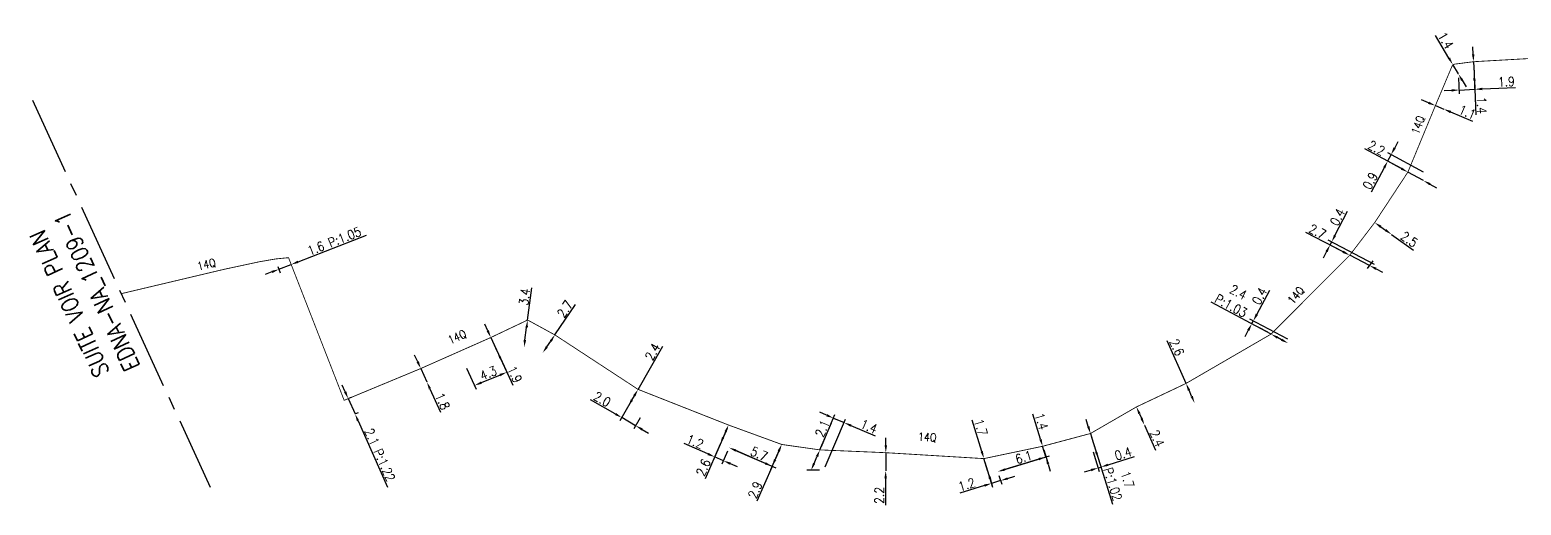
# Model space of a CAD drawing. Header units: millimetres. Extents: x 185011 to 186000, y 128000 to 128990.
# Drawn here: x 185329.3 to 185510.2, y 128722.6 to 128780.4 of the extents above; entities that cross this region are included whole.
import ezdxf
from ezdxf.enums import TextEntityAlignment as Align

# ---------------------------------------------------------------- set-up
doc = ezdxf.new("R2010")
doc.units = ezdxf.units.MM
doc.header["$PDMODE"] = 34
doc.linetypes.add('CENTER2', pattern=[28.575, 19.05, -3.175, 3.175, -3.175])
doc.linetypes.add('S_ST', pattern=[14, 8, -1.5, 0, -1.5, 0, -1.5, 0, -1.5])
doc.layers.get('Defpoints').update_dxf_attribs({"linetype": 'CONTINUOUS'})
doc.layers.add('S_100', color=5, linetype='CONTINUOUS')
doc.layers.add('S_930', color=7, linetype='CONTINUOUS')
doc.styles.get("Standard").update_dxf_attribs({"font": 'romans.shx', "width": 0.85})
doc.dimstyles.get("Standard").update_dxf_attribs({"dimtxt": 1.5, "dimasz": 1.2, "dimexe": 0.625, "dimexo": 0.625, "dimgap": 0.25, "dimtad": 1, "dimdec": 1, "dimzin": 0, "dimdsep": 46, "dimtxsty": 'Standard', "dimcen": -0.5, "dimadec": 0, "dimazin": 0, "dimtfac": 1, "dimtdec": 1, "dimtmove": 0, "dimatfit": 3, "dimfxl": 0, "dimtolj": 1, "dimtzin": 0, "dimarcsym": 0})

# ---------------------------------------------------------------- blocks, each defined once
blk = doc.blocks.new('*D0')
at = {"layer": 'Defpoints', "color": 0, "linetype": 'Continuous', "transparency": 16777216}
for p in [(185501.89, 128776.15), (185502.58, 128774.99), (185502.58, 128774.99)]:
    blk.add_point(p, dxfattribs=at)
at = {"layer": 'S_100', "color": 0, "linetype": 'Continuous', "lineweight": -2, "transparency": 16777216}
for p, q in [((185501.43, 128776.92), (185499.8, 128779.66)), ((185502.58, 128774.99), (185501.89, 128776.15)), ((185503.04, 128774.22), (185503.5, 128773.44))]:
    blk.add_line(p, q, dxfattribs=at)
at = {"layer": 'S_100', "color": 0, "linetype": 'Continuous', "transparency": 16777216}
for points in [[(185501.56, 128777), (185501.3, 128776.85), (185501.89, 128776.15)], [(185503.17, 128774.29), (185502.91, 128774.14), (185502.58, 128774.99)]]:
    blk.add_solid(points, dxfattribs=at)
at = {"layer": 'S_100', "color": 0, "linetype": 'Continuous', "transparency": 16777216, "insert": (185501.03, 128779.06), "char_height": 1.125, "attachment_point": 5, "rotation": 300.7589}
blk.add_mtext('\\A1;1.4', dxfattribs=at)
blk = doc.blocks.new('*D1')
at = {"layer": 'Defpoints', "color": 0, "linetype": 'Continuous', "transparency": 16777216}
for p in [(185499.79, 128771.15), (185500.8, 128770.72), (185500.8, 128770.72)]:
    blk.add_point(p, dxfattribs=at)
at = {"layer": 'S_100', "color": 0, "linetype": 'Continuous', "lineweight": -2, "transparency": 16777216}
for p, q in [((185498.95, 128771.49), (185498.12, 128771.84)), ((185499.79, 128771.15), (185500.8, 128770.72)), ((185501.63, 128770.38), (185504.28, 128769.27))]:
    blk.add_line(p, q, dxfattribs=at)
at = {"layer": 'S_100', "color": 0, "linetype": 'Continuous', "transparency": 16777216}
for points in [[(185499.01, 128771.63), (185498.9, 128771.35), (185499.79, 128771.15)], [(185501.69, 128770.52), (185501.57, 128770.24), (185500.8, 128770.72)]]:
    blk.add_solid(points, dxfattribs=at)
at = {"layer": 'S_100', "color": 0, "linetype": 'Continuous', "transparency": 16777216, "insert": (185503.66, 128770.35), "char_height": 1.125, "attachment_point": 5, "rotation": 337.3997}
blk.add_mtext('\\A1;1.1', dxfattribs=at)
blk = doc.blocks.new('*D66')
at = {"layer": 'Defpoints', "color": 0, "linetype": 'Continuous', "transparency": 16777216}
for p in [(185504.41, 128776.48), (185502.58, 128774.99), (185502.67, 128773.04)]:
    blk.add_point(p, dxfattribs=at)
at = {"layer": 'S_100', "color": 0, "linetype": 'Continuous', "lineweight": -2, "transparency": 16777216}
for p, q in [((185504.43, 128776.01), (185504.59, 128772.66)), ((185502.6, 128774.52), (185502.69, 128772.57)), ((185501.77, 128773), (185500.87, 128772.96)), ((185502.67, 128773.04), (185504.57, 128773.13)), ((185505.46, 128773.17), (185509.52, 128773.35))]:
    blk.add_line(p, q, dxfattribs=at)
at = {"layer": 'S_100', "color": 0, "linetype": 'Continuous', "transparency": 16777216}
for points in [[(185501.76, 128773.15), (185501.77, 128772.85), (185502.67, 128773.04)], [(185505.46, 128773.32), (185505.47, 128773.02), (185504.57, 128773.13)]]:
    blk.add_solid(points, dxfattribs=at)
at = {"layer": 'S_100', "color": 0, "linetype": 'Continuous', "transparency": 16777216, "insert": (185508.39, 128774.05), "char_height": 1.125, "attachment_point": 5, "rotation": 2.6233}
blk.add_mtext('\\A1;1.9', dxfattribs=at)
blk = doc.blocks.new('*D67')
at = {"layer": 'Defpoints', "color": 0, "linetype": 'Continuous', "transparency": 16777216}
for p in [(185504.41, 128776.48), (185504.48, 128775.08), (185504.48, 128775.08)]:
    blk.add_point(p, dxfattribs=at)
at = {"layer": 'S_100', "color": 0, "linetype": 'Continuous', "lineweight": -2, "transparency": 16777216}
for p, q in [((185504.37, 128777.37), (185504.33, 128778.27)), ((185504.41, 128776.48), (185504.48, 128775.08)), ((185504.52, 128774.18), (185504.71, 128770.01))]:
    blk.add_line(p, q, dxfattribs=at)
at = {"layer": 'S_100', "color": 0, "linetype": 'Continuous', "transparency": 16777216}
for points in [[(185504.52, 128777.38), (185504.22, 128777.37), (185504.41, 128776.48)], [(185504.67, 128774.19), (185504.37, 128774.17), (185504.48, 128775.08)]]:
    blk.add_solid(points, dxfattribs=at)
at = {"layer": 'S_100', "color": 0, "linetype": 'Continuous', "transparency": 16777216, "insert": (185505.4, 128771.19), "char_height": 1.125, "attachment_point": 5, "rotation": 272.6233}
blk.add_mtext('\\A1;1.4', dxfattribs=at)
blk = doc.blocks.new('*D73')
at = {"layer": 'Defpoints', "color": 0, "linetype": 'Continuous', "transparency": 16777216}
for p in [(185494.42, 128765.2), (185495.95, 128763.34), (185498.76, 128762.84)]:
    blk.add_point(p, dxfattribs=at)
at = {"layer": 'S_100', "color": 0, "linetype": 'Continuous', "lineweight": -2, "transparency": 16777216}
for p, q in [((185494.85, 128766), (185495.27, 128766.79)), ((185494.42, 128765.2), (185494, 128764.41)), ((185498.35, 128763.06), (185494.01, 128765.43)), ((185493.58, 128763.61), (185492, 128760.63)), ((185495.54, 128763.57), (185493.59, 128764.63))]:
    blk.add_line(p, q, dxfattribs=at)
at = {"layer": 'S_100', "color": 0, "linetype": 'Continuous', "transparency": 16777216}
for points in [[(185494.71, 128766.07), (185494.98, 128765.93), (185494.42, 128765.2)], [(185493.45, 128763.68), (185493.71, 128763.54), (185494, 128764.41)]]:
    blk.add_solid(points, dxfattribs=at)
at = {"layer": 'S_100', "color": 0, "linetype": 'Continuous', "transparency": 16777216, "insert": (185491.89, 128762.01), "char_height": 1.125, "attachment_point": 5, "rotation": 62.0898}
blk.add_mtext('\\A1;0.9', dxfattribs=at)
blk = doc.blocks.new('*D74')
at = {"layer": 'Defpoints', "color": 0, "linetype": 'Continuous', "transparency": 16777216}
for p in [(185492.43, 128756.95), (185494.47, 128755.51), (185494.47, 128755.51)]:
    blk.add_point(p, dxfattribs=at)
at = {"layer": 'S_100', "color": 0, "linetype": 'Continuous', "lineweight": -2, "transparency": 16777216}
for p, q in [((185493.16, 128756.43), (185493.73, 128756.03)), ((185494.47, 128755.51), (185497.14, 128753.61))]:
    blk.add_line(p, q, dxfattribs=at)
at = {"layer": 'S_100', "color": 0, "linetype": 'Continuous', "transparency": 16777216}
for points in [[(185493.25, 128756.56), (185493.08, 128756.31), (185492.43, 128756.95)], [(185493.82, 128756.15), (185493.65, 128755.91), (185494.47, 128755.51)]]:
    blk.add_solid(points, dxfattribs=at)
at = {"layer": 'S_100', "color": 0, "linetype": 'Continuous', "transparency": 16777216, "insert": (185496.61, 128754.91), "char_height": 1.125, "attachment_point": 5, "rotation": 324.6366}
blk.add_mtext('\\A1;2.5', dxfattribs=at)
blk = doc.blocks.new('*D75')
at = {"layer": 'Defpoints', "color": 0, "linetype": 'Continuous', "transparency": 16777216}
for p in [(185487.2, 128754.58), (185489.4, 128752.98), (185492.83, 128751.65)]:
    blk.add_point(p, dxfattribs=at)
at = {"layer": 'S_100', "color": 0, "linetype": 'Continuous', "lineweight": -2, "transparency": 16777216}
for p, q in [((185487.61, 128755.37), (185489.14, 128758.33)), ((185488.98, 128753.2), (185486.6, 128754.44)), ((185492.42, 128751.87), (185486.78, 128754.79)), ((185487.01, 128754.22), (185487.2, 128754.58)), ((185486.6, 128753.42), (185486.18, 128752.62))]:
    blk.add_line(p, q, dxfattribs=at)
at = {"layer": 'S_100', "color": 0, "linetype": 'Continuous', "transparency": 16777216}
for points in [[(185486.46, 128753.49), (185486.73, 128753.35), (185487.01, 128754.22)], [(185487.48, 128755.44), (185487.74, 128755.31), (185487.2, 128754.58)]]:
    blk.add_solid(points, dxfattribs=at)
at = {"layer": 'S_100', "color": 0, "linetype": 'Continuous', "transparency": 16777216, "insert": (185487.92, 128757.6), "char_height": 1.125, "attachment_point": 5, "rotation": 62.5774}
blk.add_mtext('\\A1;0.4', dxfattribs=at)
blk = doc.blocks.new('*D76')
at = {"layer": 'Defpoints', "color": 0, "linetype": 'Continuous', "transparency": 16777216}
for p in [(185489.4, 128752.98), (185492.47, 128752.7), (185491.79, 128751.74)]:
    blk.add_point(p, dxfattribs=at)
at = {"layer": 'S_100', "color": 0, "linetype": 'Continuous', "lineweight": -2, "transparency": 16777216}
for p, q in [((185488.6, 128753.4), (185484.08, 128755.74)), ((185491.79, 128751.74), (185489.4, 128752.98)), ((185492.2, 128752.31), (185491.52, 128751.35)), ((185492.59, 128751.32), (185493.39, 128750.91))]:
    blk.add_line(p, q, dxfattribs=at)
at = {"layer": 'S_100', "color": 0, "linetype": 'Continuous', "transparency": 16777216}
for points in [[(185488.67, 128753.53), (185488.53, 128753.26), (185489.4, 128752.98)], [(185492.66, 128751.46), (185492.52, 128751.19), (185491.79, 128751.74)]]:
    blk.add_solid(points, dxfattribs=at)
at = {"layer": 'S_100', "color": 0, "linetype": 'Continuous', "transparency": 16777216, "insert": (185485.49, 128755.86), "char_height": 1.125, "attachment_point": 5, "rotation": 332.5774}
blk.add_mtext('\\A1;2.7', dxfattribs=at)
blk = doc.blocks.new('*D77')
at = {"layer": 'Defpoints', "color": 0, "linetype": 'Continuous', "transparency": 16777216}
for p in [(185477.71, 128745), (185479.86, 128743.4), (185482.3, 128742.55)]:
    blk.add_point(p, dxfattribs=at)
at = {"layer": 'S_100', "color": 0, "linetype": 'Continuous', "lineweight": -2, "transparency": 16777216}
for p, q in [((185478.14, 128745.8), (185479.71, 128748.73)), ((185481.88, 128742.77), (185477.3, 128745.22)), ((185477.1, 128743.86), (185476.67, 128743.06)), ((185479.45, 128743.62), (185477.11, 128744.87)), ((185477.52, 128744.65), (185477.71, 128745))]:
    blk.add_line(p, q, dxfattribs=at)
at = {"layer": 'S_100', "color": 0, "linetype": 'Continuous', "transparency": 16777216}
for points in [[(185478, 128745.87), (185478.27, 128745.72), (185477.71, 128745)], [(185476.96, 128743.93), (185477.23, 128743.79), (185477.52, 128744.65)]]:
    blk.add_solid(points, dxfattribs=at)
at = {"layer": 'S_100', "color": 0, "linetype": 'Continuous', "transparency": 16777216, "insert": (185478.47, 128748.01), "char_height": 1.125, "attachment_point": 5, "rotation": 61.8283}
blk.add_mtext('\\A1;0.4', dxfattribs=at)
blk = doc.blocks.new('*D78')
at = {"layer": 'Defpoints', "color": 0, "linetype": 'Continuous', "transparency": 16777216}
for p in [(185479.86, 128743.4), (185481.93, 128742.29), (185481.93, 128742.29)]:
    blk.add_point(p, dxfattribs=at)
at = {"layer": 'S_100', "color": 0, "linetype": 'Continuous', "lineweight": -2, "transparency": 16777216}
for p, q in [((185479.86, 128743.4), (185472.61, 128747.28)), ((185481.14, 128742.71), (185480.65, 128742.97))]:
    blk.add_line(p, q, dxfattribs=at)
at = {"layer": 'S_100', "color": 0, "linetype": 'Continuous', "transparency": 16777216}
for points in [[(185480.72, 128743.1), (185480.58, 128742.84), (185479.86, 128743.4)], [(185481.21, 128742.84), (185481.07, 128742.58), (185481.93, 128742.29)]]:
    blk.add_solid(points, dxfattribs=at)
at = {"layer": 'S_100', "color": 0, "linetype": 'Continuous', "transparency": 16777216, "insert": (185475.45, 128747.67), "char_height": 1.125, "attachment_point": 5, "rotation": 331.8283}
blk.add_mtext('\\A1;2.4\\PP:1.03', dxfattribs=at)
blk = doc.blocks.new('*D79')
at = {"layer": 'Defpoints', "color": 0, "linetype": 'Continuous', "transparency": 16777216}
for p in [(185469.55, 128737.41), (185470.59, 128735.03), (185470.59, 128735.03)]:
    blk.add_point(p, dxfattribs=at)
at = {"layer": 'S_100', "color": 0, "linetype": 'Continuous', "lineweight": -2, "transparency": 16777216}
for p, q in [((185469.55, 128737.41), (185467.28, 128742.58)), ((185470.23, 128735.86), (185469.91, 128736.59))]:
    blk.add_line(p, q, dxfattribs=at)
at = {"layer": 'S_100', "color": 0, "linetype": 'Continuous', "transparency": 16777216}
for points in [[(185470.05, 128736.65), (185469.77, 128736.53), (185469.55, 128737.41)], [(185470.37, 128735.92), (185470.09, 128735.8), (185470.59, 128735.03)]]:
    blk.add_solid(points, dxfattribs=at)
at = {"layer": 'S_100', "color": 0, "linetype": 'Continuous', "transparency": 16777216, "insert": (185468.44, 128741.79), "char_height": 1.125, "attachment_point": 5, "rotation": 293.7137}
blk.add_mtext('\\A1;2.6', dxfattribs=at)
blk = doc.blocks.new('*D80')
at = {"layer": 'Defpoints', "color": 0, "linetype": 'Continuous', "transparency": 16777216}
for p in [(185463.54, 128734.56), (185464.51, 128732.36), (185464.51, 128732.36)]:
    blk.add_point(p, dxfattribs=at)
at = {"layer": 'S_100', "color": 0, "linetype": 'Continuous', "lineweight": -2, "transparency": 16777216}
for p, q in [((185463.9, 128733.73), (185464.14, 128733.18)), ((185464.51, 128732.36), (185465.84, 128729.32))]:
    blk.add_line(p, q, dxfattribs=at)
at = {"layer": 'S_100', "color": 0, "linetype": 'Continuous', "transparency": 16777216}
for points in [[(185464.04, 128733.79), (185463.76, 128733.67), (185463.54, 128734.56)], [(185464.28, 128733.24), (185464.01, 128733.12), (185464.51, 128732.36)]]:
    blk.add_solid(points, dxfattribs=at)
at = {"layer": 'S_100', "color": 0, "linetype": 'Continuous', "transparency": 16777216, "insert": (185466.04, 128730.73), "char_height": 1.125, "attachment_point": 5, "rotation": 293.7137}
blk.add_mtext('\\A1;2.4', dxfattribs=at)
blk = doc.blocks.new('*D81')
at = {"layer": 'Defpoints', "color": 0, "linetype": 'Continuous', "transparency": 16777216}
for p in [(185457.96, 128731.33), (185458.14, 128729.57), (185458.89, 128727.16)]:
    blk.add_point(p, dxfattribs=at)
at = {"layer": 'S_100', "color": 0, "linetype": 'Continuous', "lineweight": -2, "transparency": 16777216}
for p, q in [((185458.1, 128730.88), (185459.37, 128726.81)), ((185458.28, 128729.12), (185459.03, 128726.71)), ((185458.89, 128727.16), (185459.23, 128727.26)), ((185460.09, 128727.53), (185463.31, 128728.53)), ((185458.03, 128726.89), (185457.18, 128726.62))]:
    blk.add_line(p, q, dxfattribs=at)
at = {"layer": 'S_100', "color": 0, "linetype": 'Continuous', "transparency": 16777216}
for points in [[(185457.99, 128727.03), (185458.08, 128726.75), (185458.89, 128727.16)], [(185460.04, 128727.67), (185460.13, 128727.39), (185459.23, 128727.26)]]:
    blk.add_solid(points, dxfattribs=at)
at = {"layer": 'S_100', "color": 0, "linetype": 'Continuous', "transparency": 16777216, "insert": (185461.93, 128728.89), "char_height": 1.125, "attachment_point": 5, "rotation": 17.3125}
blk.add_mtext('\\A1;0.4', dxfattribs=at)
blk = doc.blocks.new('*D82')
at = {"layer": 'Defpoints', "color": 0, "linetype": 'Continuous', "transparency": 16777216}
for p in [(185457.96, 128731.33), (185458.47, 128729.71), (185458.47, 128729.71)]:
    blk.add_point(p, dxfattribs=at)
at = {"layer": 'S_100', "color": 0, "linetype": 'Continuous', "lineweight": -2, "transparency": 16777216}
for p, q in [((185457.69, 128732.19), (185457.42, 128733.05)), ((185457.96, 128731.33), (185458.47, 128729.71)), ((185458.73, 128728.85), (185460.64, 128722.74))]:
    blk.add_line(p, q, dxfattribs=at)
at = {"layer": 'S_100', "color": 0, "linetype": 'Continuous', "transparency": 16777216}
for points in [[(185457.84, 128732.23), (185457.55, 128732.14), (185457.96, 128731.33)], [(185458.88, 128728.89), (185458.59, 128728.8), (185458.47, 128729.71)]]:
    blk.add_solid(points, dxfattribs=at)
at = {"layer": 'S_100', "color": 0, "linetype": 'Continuous', "transparency": 16777216, "insert": (185461.56, 128725.46), "char_height": 1.125, "attachment_point": 5, "rotation": 287.3125}
blk.add_mtext('\\A1;1.7\\PP:1.02', dxfattribs=at)
blk = doc.blocks.new('*D83')
at = {"layer": 'Defpoints', "color": 0, "linetype": 'Continuous', "transparency": 16777216}
for p in [(185452.16, 128729.78), (185446.73, 128726.7), (185446.73, 128726.7)]:
    blk.add_point(p, dxfattribs=at)
at = {"layer": 'S_100', "color": 0, "linetype": 'Continuous', "lineweight": -2, "transparency": 16777216}
for p, q in [((185452.3, 128729.33), (185452.7, 128728.04)), ((185451.7, 128728.22), (185447.59, 128726.96))]:
    blk.add_line(p, q, dxfattribs=at)
at = {"layer": 'S_100', "color": 0, "linetype": 'Continuous', "transparency": 16777216}
for points in [[(185447.54, 128727.1), (185447.63, 128726.82), (185446.73, 128726.7)], [(185451.65, 128728.36), (185451.74, 128728.08), (185452.56, 128728.48)]]:
    blk.add_solid(points, dxfattribs=at)
at = {"layer": 'S_100', "color": 0, "linetype": 'Continuous', "transparency": 16777216, "insert": (185449.87, 128728.45), "char_height": 1.125, "attachment_point": 5, "rotation": 17.0369}
blk.add_mtext('\\A1;6.1', dxfattribs=at)
blk = doc.blocks.new('*D84')
at = {"layer": 'Defpoints', "color": 0, "linetype": 'Continuous', "transparency": 16777216}
for p in [(185452.16, 128729.78), (185452.56, 128728.48), (185446.73, 128726.7)]:
    blk.add_point(p, dxfattribs=at)
at = {"layer": 'S_100', "color": 0, "linetype": 'Continuous', "lineweight": -2, "transparency": 16777216}
for p, q in [((185451.9, 128730.64), (185450.96, 128733.68)), ((185452.56, 128728.48), (185452.16, 128729.78)), ((185447.17, 128726.83), (185453.01, 128728.62)), ((185452.82, 128727.62), (185453.09, 128726.76))]:
    blk.add_line(p, q, dxfattribs=at)
at = {"layer": 'S_100', "color": 0, "linetype": 'Continuous', "transparency": 16777216}
for points in [[(185452.04, 128730.68), (185451.76, 128730.59), (185452.16, 128729.78)], [(185452.97, 128727.67), (185452.68, 128727.58), (185452.56, 128728.48)]]:
    blk.add_solid(points, dxfattribs=at)
at = {"layer": 'S_100', "color": 0, "linetype": 'Continuous', "transparency": 16777216, "insert": (185452.02, 128732.81), "char_height": 1.125, "attachment_point": 5, "rotation": 287.0369}
blk.add_mtext('\\A1;1.4', dxfattribs=at)
blk = doc.blocks.new('*D85')
at = {"layer": 'Defpoints', "color": 0, "linetype": 'Continuous', "transparency": 16777216}
for p in [(185445.04, 128728.28), (185446.73, 128726.7), (185447.06, 128725.61)]:
    blk.add_point(p, dxfattribs=at)
at = {"layer": 'S_100', "color": 0, "linetype": 'Continuous', "lineweight": -2, "transparency": 16777216}
for p, q in [((185445.17, 128727.84), (185446.1, 128724.82)), ((185447.06, 128725.61), (185445.96, 128725.27)), ((185446.86, 128726.25), (185447.2, 128725.16)), ((185447.92, 128725.87), (185448.78, 128726.13)), ((185445.1, 128725.01), (185442.1, 128724.08))]:
    blk.add_line(p, q, dxfattribs=at)
at = {"layer": 'S_100', "color": 0, "linetype": 'Continuous', "transparency": 16777216}
for points in [[(185445.06, 128725.15), (185445.14, 128724.86), (185445.96, 128725.27)], [(185447.88, 128726.01), (185447.96, 128725.73), (185447.06, 128725.61)]]:
    blk.add_solid(points, dxfattribs=at)
at = {"layer": 'S_100', "color": 0, "linetype": 'Continuous', "transparency": 16777216, "insert": (185442.95, 128725.13), "char_height": 1.125, "attachment_point": 5, "rotation": 17.0369}
blk.add_mtext('\\A1;1.2', dxfattribs=at)
blk = doc.blocks.new('*D86')
at = {"layer": 'Defpoints', "color": 0, "linetype": 'Continuous', "transparency": 16777216}
for p in [(185445.04, 128728.28), (185445.52, 128726.71), (185445.52, 128726.71)]:
    blk.add_point(p, dxfattribs=at)
at = {"layer": 'S_100', "color": 0, "linetype": 'Continuous', "lineweight": -2, "transparency": 16777216}
for p, q in [((185444.77, 128729.14), (185443.61, 128732.93)), ((185445.52, 128726.71), (185445.04, 128728.28)), ((185445.78, 128725.85), (185446.05, 128724.99))]:
    blk.add_line(p, q, dxfattribs=at)
at = {"layer": 'S_100', "color": 0, "linetype": 'Continuous', "transparency": 16777216}
for points in [[(185444.92, 128729.19), (185444.63, 128729.1), (185445.04, 128728.28)], [(185445.93, 128725.89), (185445.64, 128725.8), (185445.52, 128726.71)]]:
    blk.add_solid(points, dxfattribs=at)
at = {"layer": 'S_100', "color": 0, "linetype": 'Continuous', "transparency": 16777216, "insert": (185444.66, 128732.08), "char_height": 1.125, "attachment_point": 5, "rotation": 287.0369}
blk.add_mtext('\\A1;1.7', dxfattribs=at)
blk = doc.blocks.new('*D87')
at = {"layer": 'Defpoints', "color": 0, "linetype": 'Continuous', "transparency": 16777216}
for p in [(185433.14, 128729), (185433.13, 128726.8), (185433.13, 128726.8)]:
    blk.add_point(p, dxfattribs=at)
at = {"layer": 'S_100', "color": 0, "linetype": 'Continuous', "lineweight": -2, "transparency": 16777216}
for p, q in [((185433.15, 128729.9), (185433.16, 128730.8)), ((185433.14, 128729), (185433.13, 128726.8)), ((185433.12, 128725.9), (185433.09, 128722.62))]:
    blk.add_line(p, q, dxfattribs=at)
at = {"layer": 'S_100', "color": 0, "linetype": 'Continuous', "transparency": 16777216}
for points in [[(185433, 128729.9), (185433.3, 128729.9), (185433.14, 128729)], [(185432.97, 128725.9), (185433.27, 128725.9), (185433.13, 128726.8)]]:
    blk.add_solid(points, dxfattribs=at)
at = {"layer": 'S_100', "color": 0, "linetype": 'Continuous', "transparency": 16777216, "insert": (185432.35, 128723.82), "char_height": 1.125, "attachment_point": 5, "rotation": 89.5691}
blk.add_mtext('\\A1;2.2', dxfattribs=at)
blk = doc.blocks.new('*D88')
at = {"layer": 'Defpoints', "color": 0, "linetype": 'Continuous', "transparency": 16777216}
for p in [(185428.08, 128732.65), (185425.15, 128729.34), (185425.61, 128726.86)]:
    blk.add_point(p, dxfattribs=at)
at = {"layer": 'S_100', "color": 0, "linetype": 'Continuous', "lineweight": -2, "transparency": 16777216}
for p, q in [((185425.97, 128733.55), (185425.14, 128733.91)), ((185425.33, 128729.77), (185426.98, 128733.63)), ((185425.79, 128727.29), (185428.27, 128733.08)), ((185426.8, 128733.2), (185428.08, 128732.65)), ((185428.91, 128732.3), (185431.84, 128731.04))]:
    blk.add_line(p, q, dxfattribs=at)
at = {"layer": 'S_100', "color": 0, "linetype": 'Continuous', "transparency": 16777216}
for points in [[(185426.03, 128733.69), (185425.91, 128733.41), (185426.8, 128733.2)], [(185428.97, 128732.43), (185428.85, 128732.16), (185428.08, 128732.65)]]:
    blk.add_solid(points, dxfattribs=at)
at = {"layer": 'S_100', "color": 0, "linetype": 'Continuous', "transparency": 16777216, "insert": (185431.09, 128732.18), "char_height": 1.125, "attachment_point": 5, "rotation": 336.8575}
blk.add_mtext('\\A1;1.4', dxfattribs=at)
blk = doc.blocks.new('*D89')
at = {"layer": 'Defpoints', "color": 0, "linetype": 'Continuous', "transparency": 16777216}
for p in [(185425.15, 128729.34), (185424.09, 128726.87), (185425.61, 128726.86)]:
    blk.add_point(p, dxfattribs=at)
at = {"layer": 'S_100', "color": 0, "linetype": 'Continuous', "lineweight": -2, "transparency": 16777216}
for p, q in [((185425.15, 128729.34), (185426.55, 128732.62)), ((185424.44, 128727.7), (185424.79, 128728.51)), ((185425.1, 128726.86), (185423.58, 128726.87))]:
    blk.add_line(p, q, dxfattribs=at)
at = {"layer": 'S_100', "color": 0, "linetype": 'Continuous', "transparency": 16777216}
for points in [[(185424.65, 128728.57), (185424.93, 128728.45), (185425.15, 128729.34)], [(185424.31, 128727.75), (185424.58, 128727.64), (185424.09, 128726.87)]]:
    blk.add_solid(points, dxfattribs=at)
at = {"layer": 'S_100', "color": 0, "linetype": 'Continuous', "transparency": 16777216, "insert": (185425.44, 128731.94), "char_height": 1.125, "attachment_point": 5, "rotation": 66.8575}
blk.add_mtext('\\A1;2.1', dxfattribs=at)
blk = doc.blocks.new('*D90')
at = {"layer": 'Defpoints', "color": 0, "linetype": 'Continuous', "transparency": 16777216}
for p in [(185414.07, 128732.36), (185414.13, 128729.62), (185412.39, 128728.49)]:
    blk.add_point(p, dxfattribs=at)
at = {"layer": 'S_100', "color": 0, "linetype": 'Continuous', "lineweight": -2, "transparency": 16777216}
for p, q in [((185413.89, 128731.93), (185412.21, 128728.06)), ((185411.57, 128728.85), (185408.68, 128730.1)), ((185413.95, 128729.19), (185413.26, 128727.6)), ((185413.45, 128728.03), (185412.39, 128728.49)), ((185414.27, 128727.68), (185415.1, 128727.32))]:
    blk.add_line(p, q, dxfattribs=at)
at = {"layer": 'S_100', "color": 0, "linetype": 'Continuous', "transparency": 16777216}
for points in [[(185411.63, 128728.99), (185411.51, 128728.71), (185412.39, 128728.49)], [(185414.33, 128727.81), (185414.21, 128727.54), (185413.45, 128728.03)]]:
    blk.add_solid(points, dxfattribs=at)
at = {"layer": 'S_100', "color": 0, "linetype": 'Continuous', "transparency": 16777216, "insert": (185410.01, 128730.34), "char_height": 1.125, "attachment_point": 5, "rotation": 336.5189}
blk.add_mtext('\\A1;1.2', dxfattribs=at)
blk = doc.blocks.new('*D91')
at = {"layer": 'Defpoints', "color": 0, "linetype": 'Continuous', "transparency": 16777216}
for p in [(185414.07, 128732.36), (185413.06, 128730.03), (185413.06, 128730.03)]:
    blk.add_point(p, dxfattribs=at)
at = {"layer": 'S_100', "color": 0, "linetype": 'Continuous', "lineweight": -2, "transparency": 16777216}
for p, q in [((185413.72, 128731.54), (185413.42, 128730.85)), ((185413.06, 128730.03), (185411.23, 128725.81))]:
    blk.add_line(p, q, dxfattribs=at)
at = {"layer": 'S_100', "color": 0, "linetype": 'Continuous', "transparency": 16777216}
for points in [[(185413.28, 128730.91), (185413.55, 128730.79), (185413.06, 128730.03)], [(185413.58, 128731.6), (185413.85, 128731.48), (185414.07, 128732.36)]]:
    blk.add_solid(points, dxfattribs=at)
at = {"layer": 'S_100', "color": 0, "linetype": 'Continuous', "transparency": 16777216, "insert": (185411.01, 128727.2), "char_height": 1.125, "attachment_point": 5, "rotation": 66.5189}
blk.add_mtext('\\A1;2.6', dxfattribs=at)
blk = doc.blocks.new('*D92')
at = {"layer": 'Defpoints', "color": 0, "linetype": 'Continuous', "transparency": 16777216}
for p in [(185393.02, 128743.3), (185391.53, 128741.1), (185391.53, 128741.1)]:
    blk.add_point(p, dxfattribs=at)
at = {"layer": 'S_100', "color": 0, "linetype": 'Continuous', "lineweight": -2, "transparency": 16777216}
for p, q in [((185393.02, 128743.3), (185395.53, 128747.01)), ((185392.04, 128741.85), (185392.51, 128742.55))]:
    blk.add_line(p, q, dxfattribs=at)
at = {"layer": 'S_100', "color": 0, "linetype": 'Continuous', "transparency": 16777216}
for points in [[(185392.39, 128742.64), (185392.64, 128742.47), (185393.02, 128743.3)], [(185391.91, 128741.93), (185392.16, 128741.77), (185391.53, 128741.1)]]:
    blk.add_solid(points, dxfattribs=at)
at = {"layer": 'S_100', "color": 0, "linetype": 'Continuous', "transparency": 16777216, "insert": (185394.24, 128746.45), "char_height": 1.125, "attachment_point": 5, "rotation": 55.9099}
blk.add_mtext('\\A1;2.7', dxfattribs=at)
blk = doc.blocks.new('*D93')
at = {"layer": 'Defpoints', "color": 0, "linetype": 'Continuous', "transparency": 16777216}
for p in [(185414.13, 128729.62), (185414.13, 128729.61), (185420.52, 128730)]:
    blk.add_point(p, dxfattribs=at)
at = {"layer": 'S_100', "color": 0, "linetype": 'Continuous', "lineweight": -2, "transparency": 16777216}
for p, q in [((185414.32, 128730.04), (185414.32, 128730.05)), ((185418.54, 128727.7), (185414.96, 128729.26)), ((185420.33, 128729.57), (185419.18, 128726.91))]:
    blk.add_line(p, q, dxfattribs=at)
at = {"layer": 'S_100', "color": 0, "linetype": 'Continuous', "transparency": 16777216}
for points in [[(185415.02, 128729.4), (185414.9, 128729.12), (185414.13, 128729.62)], [(185418.6, 128727.84), (185418.48, 128727.57), (185419.36, 128727.34)]]:
    blk.add_solid(points, dxfattribs=at)
at = {"layer": 'S_100', "color": 0, "linetype": 'Continuous', "transparency": 16777216, "insert": (185417.77, 128728.86), "char_height": 1.125, "attachment_point": 5, "rotation": 336.5189}
blk.add_mtext('\\A1;5.7', dxfattribs=at)
blk = doc.blocks.new('*D94')
at = {"layer": 'Defpoints', "color": 0, "linetype": 'Continuous', "transparency": 16777216}
for p in [(185414.13, 128729.62), (185420.52, 128730), (185419.36, 128727.34)]:
    blk.add_point(p, dxfattribs=at)
at = {"layer": 'S_100', "color": 0, "linetype": 'Continuous', "lineweight": -2, "transparency": 16777216}
for p, q in [((185414.56, 128729.43), (185419.79, 128727.16)), ((185420.16, 128729.18), (185419.72, 128728.17)), ((185419.36, 128727.34), (185417.52, 128723.1))]:
    blk.add_line(p, q, dxfattribs=at)
at = {"layer": 'S_100', "color": 0, "linetype": 'Continuous', "transparency": 16777216}
for points in [[(185420.02, 128729.24), (185420.3, 128729.12), (185420.52, 128730)], [(185419.58, 128728.23), (185419.86, 128728.11), (185419.36, 128727.34)]]:
    blk.add_solid(points, dxfattribs=at)
at = {"layer": 'S_100', "color": 0, "linetype": 'Continuous', "transparency": 16777216, "insert": (185417.3, 128724.47), "char_height": 1.125, "attachment_point": 5, "rotation": 66.5189}
blk.add_mtext('\\A1;2.9', dxfattribs=at)
blk = doc.blocks.new('*D95')
at = {"layer": 'Defpoints', "color": 0, "linetype": 'Continuous', "transparency": 16777216}
for p in [(185389.71, 128745.11), (185389.27, 128741.79), (185389.27, 128741.79)]:
    blk.add_point(p, dxfattribs=at)
at = {"layer": 'S_100', "color": 0, "linetype": 'Continuous', "lineweight": -2, "transparency": 16777216}
for p, q in [((185389.71, 128745.11), (185390.23, 128749.02)), ((185389.39, 128742.68), (185389.59, 128744.22))]:
    blk.add_line(p, q, dxfattribs=at)
at = {"layer": 'S_100', "color": 0, "linetype": 'Continuous', "transparency": 16777216}
for points in [[(185389.45, 128744.24), (185389.74, 128744.2), (185389.71, 128745.11)], [(185389.24, 128742.7), (185389.54, 128742.66), (185389.27, 128741.79)]]:
    blk.add_solid(points, dxfattribs=at)
at = {"layer": 'S_100', "color": 0, "linetype": 'Continuous', "transparency": 16777216, "insert": (185389.33, 128747.92), "char_height": 1.125, "attachment_point": 5, "rotation": 82.4769}
blk.add_mtext('\\A1;3.4', dxfattribs=at)
blk = doc.blocks.new('*D96')
at = {"layer": 'Defpoints', "color": 0, "linetype": 'Continuous', "transparency": 16777216}
for p in [(185385.25, 128742.99), (185382.1, 128739.68), (185383.26, 128737.16)]:
    blk.add_point(p, dxfattribs=at)
at = {"layer": 'S_100', "color": 0, "linetype": 'Continuous', "lineweight": -2, "transparency": 16777216}
for p, q in [((185385.45, 128742.56), (185387.39, 128738.35)), ((185382.29, 128739.26), (185383.46, 128736.73)), ((185386.36, 128738.43), (185384.09, 128737.5))]:
    blk.add_line(p, q, dxfattribs=at)
at = {"layer": 'S_100', "color": 0, "linetype": 'Continuous', "transparency": 16777216}
for points in [[(185386.3, 128738.57), (185386.42, 128738.29), (185387.19, 128738.77)], [(185384.04, 128737.64), (185384.15, 128737.36), (185383.26, 128737.16)]]:
    blk.add_solid(points, dxfattribs=at)
at = {"layer": 'S_100', "color": 0, "linetype": 'Continuous', "transparency": 16777216, "insert": (185384.94, 128738.66), "char_height": 1.125, "attachment_point": 5, "rotation": 22.3254}
blk.add_mtext('\\A1;4.3', dxfattribs=at)
blk = doc.blocks.new('*D97')
at = {"layer": 'Defpoints', "color": 0, "linetype": 'Continuous', "transparency": 16777216}
for p in [(185385.25, 128742.99), (185386.03, 128741.3), (185386.03, 128741.3)]:
    blk.add_point(p, dxfattribs=at)
at = {"layer": 'S_100', "color": 0, "linetype": 'Continuous', "lineweight": -2, "transparency": 16777216}
for p, q in [((185384.88, 128743.8), (185384.5, 128744.62)), ((185385.25, 128742.99), (185386.03, 128741.3)), ((185386.41, 128740.48), (185387.92, 128737.19))]:
    blk.add_line(p, q, dxfattribs=at)
at = {"layer": 'S_100', "color": 0, "linetype": 'Continuous', "transparency": 16777216}
for points in [[(185385.01, 128743.87), (185384.74, 128743.74), (185385.25, 128742.99)], [(185386.54, 128740.54), (185386.27, 128740.42), (185386.03, 128741.3)]]:
    blk.add_solid(points, dxfattribs=at)
at = {"layer": 'S_100', "color": 0, "linetype": 'Continuous', "transparency": 16777216, "insert": (185388.14, 128738.51), "char_height": 1.125, "attachment_point": 5, "rotation": 294.702}
blk.add_mtext('\\A1;1.9', dxfattribs=at)
blk = doc.blocks.new('*D98')
at = {"layer": 'Defpoints', "color": 0, "linetype": 'Continuous', "transparency": 16777216}
for p in [(185376.75, 128739.22), (185377.49, 128737.59), (185377.49, 128737.59)]:
    blk.add_point(p, dxfattribs=at)
at = {"layer": 'S_100', "color": 0, "linetype": 'Continuous', "lineweight": -2, "transparency": 16777216}
for p, q in [((185376.38, 128740.04), (185376.01, 128740.86)), ((185376.75, 128739.22), (185377.49, 128737.59)), ((185377.86, 128736.77), (185379.16, 128733.91))]:
    blk.add_line(p, q, dxfattribs=at)
at = {"layer": 'S_100', "color": 0, "linetype": 'Continuous', "transparency": 16777216}
for points in [[(185376.52, 128740.1), (185376.24, 128739.98), (185376.75, 128739.22)], [(185378, 128736.83), (185377.73, 128736.71), (185377.49, 128737.59)]]:
    blk.add_solid(points, dxfattribs=at)
at = {"layer": 'S_100', "color": 0, "linetype": 'Continuous', "transparency": 16777216, "insert": (185379.38, 128735.24), "char_height": 1.125, "attachment_point": 5, "rotation": 294.4182}
blk.add_mtext('\\A1;1.8', dxfattribs=at)
blk = doc.blocks.new('*D99')
at = {"layer": 'Defpoints', "color": 0, "linetype": 'Continuous', "transparency": 16777216}
for p in [(185367.61, 128735.42), (185368.44, 128733.55), (185368.78, 128733.7)]:
    blk.add_point(p, dxfattribs=at)
at = {"layer": 'S_100', "color": 0, "linetype": 'Continuous', "lineweight": -2, "transparency": 16777216}
for p, q in [((185367.58, 128736.39), (185367.22, 128737.21)), ((185367.95, 128735.57), (185368.78, 128733.7)), ((185368.04, 128735.61), (185368.37, 128735.76)), ((185368.87, 128733.74), (185369.21, 128733.89)), ((185369.14, 128732.87), (185372.73, 128724.8))]:
    blk.add_line(p, q, dxfattribs=at)
at = {"layer": 'S_100', "color": 0, "linetype": 'Continuous', "transparency": 16777216}
for points in [[(185367.72, 128736.45), (185367.44, 128736.33), (185367.95, 128735.57)], [(185369.28, 128732.93), (185369.01, 128732.81), (185368.78, 128733.7)]]:
    blk.add_solid(points, dxfattribs=at)
at = {"layer": 'S_100', "color": 0, "linetype": 'Continuous', "transparency": 16777216, "insert": (185371.8, 128728.73), "char_height": 1.125, "attachment_point": 5, "rotation": 293.9476}
blk.add_mtext('\\A1;2.1 P:1.22', dxfattribs=at)
blk = doc.blocks.new('*D100')
at = {"layer": 'Defpoints', "color": 0, "linetype": 'Continuous', "transparency": 16777216}
for p in [(185359.25, 128752.04), (185359.55, 128751.27), (185361.04, 128751.85)]:
    blk.add_point(p, dxfattribs=at)
at = {"layer": 'S_100', "color": 0, "linetype": 'Continuous', "lineweight": -2, "transparency": 16777216}
for p, q in [((185361.88, 128752.18), (185370.17, 128755.41)), ((185358.71, 128750.95), (185357.87, 128750.62)), ((185359.42, 128751.6), (185359.72, 128750.84)), ((185359.55, 128751.27), (185361.04, 128751.85))]:
    blk.add_line(p, q, dxfattribs=at)
at = {"layer": 'S_100', "color": 0, "linetype": 'Continuous', "transparency": 16777216}
for points in [[(185361.82, 128752.32), (185361.93, 128752.04), (185361.04, 128751.85)], [(185358.65, 128751.09), (185358.76, 128750.81), (185359.55, 128751.27)]]:
    blk.add_solid(points, dxfattribs=at)
at = {"layer": 'S_100', "color": 0, "linetype": 'Continuous', "transparency": 16777216, "insert": (185366.26, 128754.69), "char_height": 1.125, "attachment_point": 5, "rotation": 21.2892}
blk.add_mtext('\\A1;1.6 P:1.05', dxfattribs=at)
blk = doc.blocks.new('*D101')
at = {"layer": 'Defpoints', "color": 0, "linetype": 'Continuous', "transparency": 16777216}
for p in [(185403.1, 128736.69), (185403.59, 128733.64), (185402.81, 128732.28)]:
    blk.add_point(p, dxfattribs=at)
at = {"layer": 'S_100', "color": 0, "linetype": 'Continuous', "lineweight": -2, "transparency": 16777216}
for p, q in [((185402.87, 128736.29), (185400.89, 128732.85)), ((185400.34, 128733.71), (185397.35, 128735.43)), ((185402.81, 128732.28), (185401.12, 128733.26)), ((185403.36, 128733.23), (185402.58, 128731.88)), ((185403.59, 128731.83), (185404.37, 128731.38))]:
    blk.add_line(p, q, dxfattribs=at)
at = {"layer": 'S_100', "color": 0, "linetype": 'Continuous', "transparency": 16777216}
for points in [[(185400.42, 128733.84), (185400.27, 128733.58), (185401.12, 128733.26)], [(185403.67, 128731.96), (185403.52, 128731.7), (185402.81, 128732.28)]]:
    blk.add_solid(points, dxfattribs=at)
at = {"layer": 'S_100', "color": 0, "linetype": 'Continuous', "transparency": 16777216, "insert": (185398.75, 128735.49), "char_height": 1.125, "attachment_point": 5, "rotation": 330.0502}
blk.add_mtext('\\A1;2.0', dxfattribs=at)
blk = doc.blocks.new('*D102')
at = {"layer": 'Defpoints', "color": 0, "linetype": 'Continuous', "transparency": 16777216}
for p in [(185403.1, 128736.69), (185401.9, 128734.61), (185401.9, 128734.61)]:
    blk.add_point(p, dxfattribs=at)
at = {"layer": 'S_100', "color": 0, "linetype": 'Continuous', "lineweight": -2, "transparency": 16777216}
for p, q in [((185403.1, 128736.69), (185406.12, 128741.92)), ((185402.35, 128735.39), (185402.65, 128735.91))]:
    blk.add_line(p, q, dxfattribs=at)
at = {"layer": 'S_100', "color": 0, "linetype": 'Continuous', "transparency": 16777216}
for points in [[(185402.52, 128735.99), (185402.78, 128735.84), (185403.1, 128736.69)], [(185402.22, 128735.47), (185402.48, 128735.32), (185401.9, 128734.61)]]:
    blk.add_solid(points, dxfattribs=at)
at = {"layer": 'S_100', "color": 0, "linetype": 'Continuous', "transparency": 16777216, "insert": (185404.86, 128741.25), "char_height": 1.125, "attachment_point": 5, "rotation": 60.0502}
blk.add_mtext('\\A1;2.4', dxfattribs=at)
blk = doc.blocks.new('*D189')
at = {"layer": 'Defpoints', "color": 0, "linetype": 'Continuous', "transparency": 16777216}
for p in [(185496.45, 128763.07), (185498.34, 128762.04), (185498.34, 128762.04)]:
    blk.add_point(p, dxfattribs=at)
at = {"layer": 'S_100', "color": 0, "linetype": 'Continuous', "lineweight": -2, "transparency": 16777216}
for p, q in [((185495.66, 128763.5), (185491.24, 128765.91)), ((185498.34, 128762.04), (185496.45, 128763.07)), ((185499.13, 128761.61), (185499.92, 128761.18))]:
    blk.add_line(p, q, dxfattribs=at)
at = {"layer": 'S_100', "color": 0, "linetype": 'Continuous', "transparency": 16777216}
for points in [[(185495.73, 128763.63), (185495.59, 128763.37), (185496.45, 128763.07)], [(185499.2, 128761.74), (185499.06, 128761.48), (185498.34, 128762.04)]]:
    blk.add_solid(points, dxfattribs=at)
at = {"layer": 'S_100', "color": 0, "linetype": 'Continuous', "transparency": 16777216, "insert": (185492.65, 128766), "char_height": 1.125, "attachment_point": 5, "rotation": 331.3776}
blk.add_mtext('\\A1;2.2', dxfattribs=at)

msp = doc.modelspace()

# ---------------------------------------------------------------- linework, layer by layer
at = {"layer": 'S_100', "linetype": 'S_ST', "const_width": 0.1}
msp.add_lwpolyline([(185340.43, 128748.31), (185352.91, 128751.27), (185357.2, 128752.19), (185359.18, 128752.53), (185360.07, 128752.62), (185360.72, 128752.68), (185361.04, 128751.85), (185366.74, 128737.22), (185367.46, 128735.36), (185367.61, 128735.42), (185376.75, 128739.22), (185376.75, 128739.22), (185385.25, 128742.99), (185389.71, 128745.11), (185393.02, 128743.3), (185393.02, 128743.3), (185403.1, 128736.69), (185403.1, 128736.69), (185414.07, 128732.36), (185420.52, 128730), (185425.15, 128729.34), (185425.15, 128729.34), (185433.14, 128729), (185433.14, 128729), (185445.04, 128728.28), (185452.16, 128729.78), (185457.96, 128731.33), (185463.54, 128734.56), (185463.54, 128734.56), (185469.55, 128737.41), (185469.55, 128737.41), (185479.86, 128743.4), (185489.4, 128752.98), (185492.43, 128756.95), (185492.43, 128756.95), (185496.45, 128763.07), (185499.79, 128771.15), (185499.79, 128771.15), (185499.79, 128771.15), (185501.78, 128775.88, -0.267376), (185502.17, 128776.19), (185504.41, 128776.48), (185513.06, 128776.97)], format="xyb", dxfattribs=at)
at = {"layer": 'S_930', "linetype": 'CENTER2', "ltscale": 0.5, "flags": 128}
msp.add_lwpolyline([(185329.65, 128771.81), (185351.21, 128724.8)], dxfattribs=at)

# ---------------------------------------------------------------- texts
at = {"layer": 'S_100', "linetype": 'S_ST', "width": 0.85}
for rotation, p in [(70.4953, (185497.73, 128768.78)), (13.345, (185350.77, 128751.82)), (49.7414, (185482.91, 128748.08)), (23.8931, (185381.17, 128743.02)), (356.5573, (185438.17, 128730.84))]:
    msp.add_text('14Q', height=1, rotation=rotation, dxfattribs=at).set_placement(p, align=Align.MIDDLE)
at = {"layer": 'S_930', "width": 0.85}
for s, p in [('EDNA-NA_1209-1', (185338.36, 128749.04)), ('SUITE VOIR PLAN', (185335.05, 128747.52))]:
    msp.add_text(s, height=2, rotation=114.6366, dxfattribs=at).set_placement(p, align=Align.CENTER)

# ---------------------------------------------------------------- dimensions: what is measured, and where the dimension line sits
at = {"layer": 'S_100', "linetype": 'Continuous'}
for base, p1, p2, angle, override, picture, middle in [((185502.58, 128774.99), (185501.89, 128776.15), (185502.58, 128774.99), 120.7589, {"dimscale": 0.75}, '*D0', (185500.38, 128778.68)), ((185504.48, 128775.08), (185504.41, 128776.48), (185504.48, 128775.08), 92.6233, {"dimscale": 0.75}, '*D67', (185504.66, 128771.16)), ((185502.67, 128773.04), (185504.41, 128776.48), (185502.58, 128774.99), 2.6233, {"dimscale": 0.75}, '*D66', (185508.43, 128773.3)), ((185500.8, 128770.72), (185499.79, 128771.15), (185500.8, 128770.72), 157.3997, {"dimscale": 0.75}, '*D1', (185503.37, 128769.65)), ((185494.42, 128765.2), (185495.95, 128763.34), (185498.76, 128762.84), 242.0898, {"dimscale": 0.75, "dimatfit": 0}, '*D73', (185492.55, 128761.66)), ((185498.34, 128762.04), (185496.45, 128763.07), (185498.34, 128762.04), 151.3776, {"dimscale": 0.75, "dimatfit": 0}, '*D189', (185492.29, 128765.34)), ((185487.2, 128754.58), (185489.4, 128752.98), (185492.83, 128751.65), 242.5774, {"dimscale": 0.75, "dimatfit": 0}, '*D75', (185488.58, 128757.25)), ((185494.47, 128755.51), (185492.43, 128756.95), (185494.47, 128755.51), 144.6366, {"dimscale": 0.75}, '*D74', (185496.17, 128754.3)), ((185389.273, 128741.7893), (185389.7116, 128745.1105), (185389.273, 128741.7893), 82.4769, {"dimscale": 0.75}, '*D95', (185390.0697, 128747.822)), ((185477.71, 128745), (185479.86, 128743.4), (185482.3, 128742.55), 241.8283, {"dimscale": 0.75, "dimatfit": 0}, '*D77', (185479.13, 128747.66)), ((185391.53, 128741.1), (185393.02, 128743.3), (185391.53, 128741.1), 55.9099, {"dimscale": 0.75}, '*D92', (185394.86, 128746.03)), ((185386.03, 128741.3), (185385.25, 128742.99), (185386.03, 128741.3), 114.702, {"dimscale": 0.75, "dimatfit": 0}, '*D97', (185387.46, 128738.19)), ((185401.9, 128734.61), (185403.1, 128736.69), (185401.9, 128734.61), 60.0502, {"dimscale": 0.75}, '*D102', (185405.51, 128740.87)), ((185470.59, 128735.03), (185469.55, 128737.41), (185470.59, 128735.03), 113.7137, {"dimscale": 0.75}, '*D79', (185467.76, 128741.49)), ((185377.49, 128737.59), (185376.75, 128739.22), (185377.49, 128737.59), 114.4182, {"dimscale": 0.75, "dimatfit": 0}, '*D98', (185378.7, 128734.93)), ((185402.8116, 128732.2828), (185403.1013, 128736.6914), (185403.5927, 128733.6384), 150.0502, {"dimscale": 0.75, "dimatfit": 0}, '*D101', (185398.3797, 128734.8364)), ((185464.51, 128732.36), (185463.54, 128734.56), (185464.51, 128732.36), 113.7137, {"dimscale": 0.75}, '*D80', (185465.35, 128730.43)), ((185424.09, 128726.87), (185425.15, 128729.34), (185425.61, 128726.86), 66.8575, {"dimscale": 0.75}, '*D89', (185426.13, 128731.65)), ((185428.08, 128732.65), (185425.15, 128729.34), (185425.61, 128726.86), 156.8575, {"dimscale": 0.75, "dimatfit": 0}, '*D88', (185430.79, 128731.49)), ((185445.52, 128726.71), (185445.04, 128728.28), (185445.52, 128726.71), 107.0369, {"dimscale": 0.75, "dimatfit": 0}, '*D86', (185443.94, 128731.86)), ((185412.3921, 128728.493), (185414.1338, 128729.616), (185414.0738, 128732.3641), 336.5189, {"dimscale": 0.75, "dimatfit": 0}, '*D90', (185409.713, 128729.6568)), ((185413.06, 128730.03), (185414.07, 128732.36), (185413.06, 128730.03), 66.5189, {"dimscale": 0.75}, '*D91', (185411.7, 128726.9)), ((185433.13, 128726.8), (185433.14, 128729), (185433.13, 128726.8), 89.5691, {"dimscale": 0.75, "dimatfit": 0}, '*D87', (185433.1, 128723.81)), ((185458.8940901, 128727.156548), (185457.959866, 128731.3298238), (185458.1433, 128729.5652), 17.3125433, {"dimscale": 0.75, "dimatfit": 0}, '*D81', (185462.1486057, 128728.1709984)), ((185414.13, 128729.62), (185420.52, 128730), (185414.13, 128729.61), 336.5189, {"dimscale": 0.75, "dimatfit": 0}, '*D93', (185417.47, 128728.17)), ((185419.36, 128727.34), (185420.52, 128730), (185414.13, 128729.62), 66.5189, {"dimscale": 0.75}, '*D94', (185417.98, 128724.17)), ((185446.73, 128726.7), (185452.16, 128729.78), (185446.73, 128726.7), 17.0369, {"dimscale": 0.75, "dimatfit": 0}, '*D83', (185450.09, 128727.73)), ((185447.0603, 128725.6058), (185445.0367, 128728.2843), (185446.7257, 128726.6976), 197.0369, {"dimscale": 0.75, "dimatfit": 0}, '*D85', (185443.1679, 128724.413))]:
    dim = msp.add_linear_dim(base=base, p1=p1, p2=p2, angle=angle, dimstyle='Standard', override=override, dxfattribs=at)
    dim.commit()
    dim.dimension.update_dxf_attribs({"geometry": picture, "text_midpoint": middle, "dimtype": 160})
for base, p1, p2, angle, text, override, picture, middle in [((185359.55, 128751.27), (185361.04, 128751.85), (185359.25, 128752.04), 21.2892, '<> P:1.05', {"dimscale": 0.75, "dimatfit": 0}, '*D100', (185366.53, 128754)), ((185491.79, 128751.74), (185489.4, 128752.98), (185492.47, 128752.7), 152.5774, '2.7', {"dimscale": 0.75, "dimatfit": 0}, '*D76', (185485.14, 128755.19)), ((185481.93, 128742.29), (185479.86, 128743.4), (185481.93, 128742.29), 151.8283, '<>\\PP:1.03', {"dimscale": 0.75}, '*D78', (185474.66, 128746.18)), ((185368.78, 128733.7), (185367.61, 128735.42), (185368.44, 128733.55), 113.9476, '<> P:1.22', {"dimscale": 0.75, "dimatfit": 0}, '*D99', (185371.12, 128728.42)), ((185452.56, 128728.48), (185452.16, 128729.78), (185446.73, 128726.7), 107.0369, '1.4', {"dimscale": 0.75, "dimatfit": 0}, '*D84', (185451.3, 128732.59)), ((185458.47, 128729.71), (185457.96, 128731.33), (185458.47, 128729.71), 107.3125, '<>\\PP:1.02', {"dimscale": 0.75, "dimatfit": 0}, '*D82', (185459.95, 128724.96))]:
    dim = msp.add_linear_dim(base=base, p1=p1, p2=p2, angle=angle, text=text, dimstyle='Standard', override=override, dxfattribs=at)
    dim.commit()
    dim.dimension.update_dxf_attribs({"geometry": picture, "text_midpoint": middle, "dimtype": 160})
dim = msp.add_linear_dim(base=(185383.26, 128737.16), p1=(185385.25, 128742.99), p2=(185382.1, 128739.68), angle=22.3254, text='4.3', dimstyle='Standard', override={"dimscale": 0.75}, dxfattribs=at)
dim.commit()
dim.dimension.update_dxf_attribs({"geometry": '*D96', "text_midpoint": (185384.94, 128738.66)})

doc.saveas('drawing.dxf')
